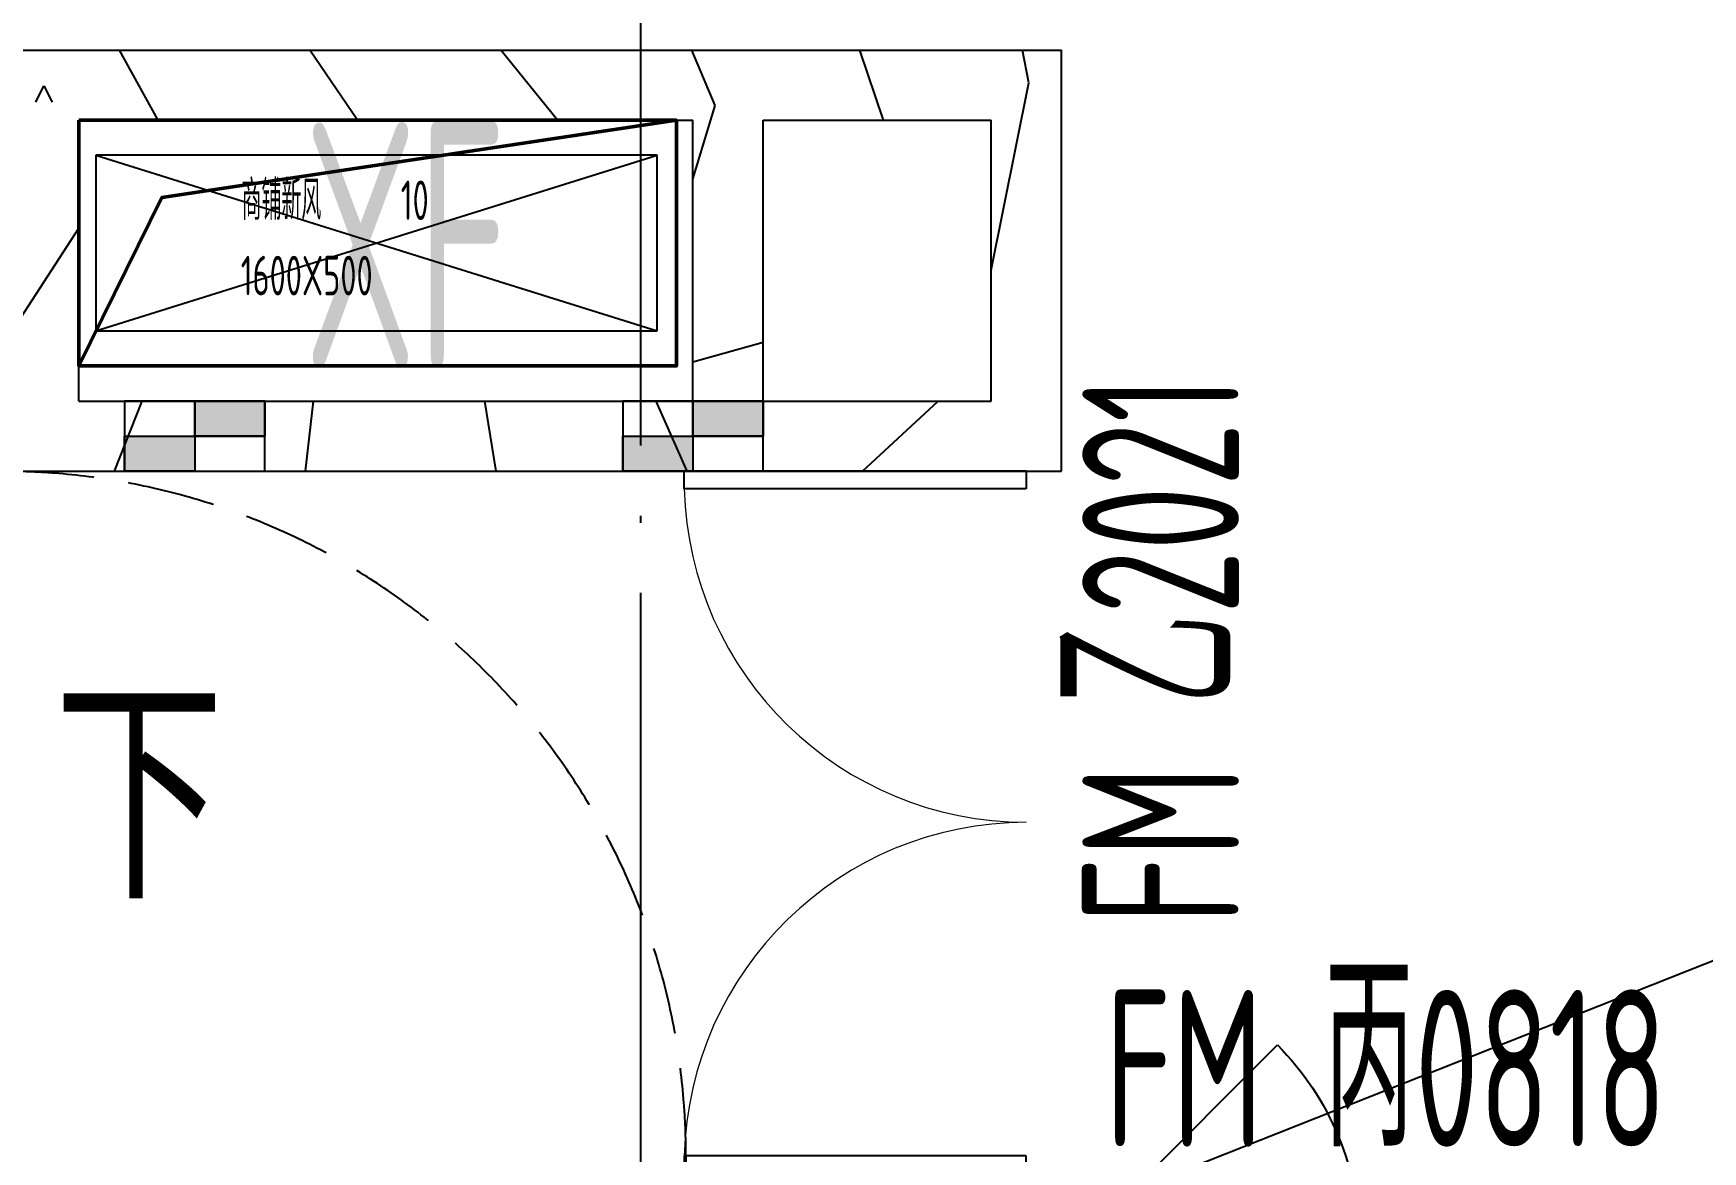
# Model space of a CAD drawing. Header units: inches. Extents: x 0 to 1813292486, y 0 to 3473589894.
# Drawn here: x 600546956 to 600551714, y 3473214980 to 3473218165 of the extents above; entities that cross this region are included whole.
import ezdxf

# ---------------------------------------------------------------- set-up
doc = ezdxf.new("R2010")
doc.units = ezdxf.units.IN
doc.header["$LTSCALE"] = 1000
doc.header["$MEASUREMENT"] = 0
doc.linetypes.add('AX-MALL-GIRD-200$0$DOTE', pattern=[2.4200000000000004, 2, -0.2, 0.02, -0.2])
doc.linetypes.add('AX-MALL-WALL-P02-QT$0$DASH', pattern=[0.35, 0.25, -0.1])
for name, color, linetype in [('A-Anno-Note', 241, 'Continuous'), ('AX-MALL-DIM-P02$0$A-Anno-Dims', 3, 'Continuous'), ('AX-MALL-DIM-P02$0$A-Detl-Thin', 131, 'Continuous'), ('AX-MALL-GIRD-200$0$A-Grid', 222, 'AX-MALL-GIRD-200$0$DOTE'), ('AX-MALL-P02-200$0$A-Anno-Note', 241, 'Continuous'), ('AX-MALL-WALL-P02$0$A-Anno-Note', 241, 'Continuous'), ('AX-MALL-WALL-P02-QT$0$A-Accs', 181, 'Continuous'), ('AX-MALL-WALL-P02-QT$0$A-Anno-Dims', 3, 'Continuous'), ('AX-MALL-WALL-P02-QT$0$A-Anno-Note', 241, 'Continuous'), ('AX-MALL-WALL-P02-QT$0$A-Detl-Patt', 8, 'Continuous'), ('AX-MALL-WALL-P02-QT$0$A-Detl-Thin', 131, 'Continuous'), ('AX-MALL-WALL-P02-QT$0$A-Strs', 151, 'Continuous'), ('AX-MALL-WALL-P02-QT$0$A-Wall', 2, 'Continuous'), ('AX-MALL-WALL-P02-QT$0$A-Wall-Patt', 13, 'Continuous'), ('AX-MALL-WALL-P02-QT$0$A-Wind', 4, 'Continuous'), ('AX-MALL-WORD-P02$0$A-Wind-Iden', 11, 'Continuous'), ('AX-MALL-ZTKD-P02$0$A-Anno-Note', 241, 'Continuous'), ('MX-MALL-P02-LG$0$M-AC-DUCT-FLG', 40, 'Continuous'), ('MX-MALL-P02-LG$0$M-AC-DUCT-PAD', 70, 'Continuous'), ('MX-MALL-P02-LG$0$M-VT-TEXT', 21, 'Continuous'), ('PX-MALL-P02-LG$0$P-Hydt-1', 14, 'PX-MALL-P02-LG$0$X1_LINE'), ('SX-MALL-LT-TZ-2F(T)$0$SX-S1-TZ-(2F~3F)$0$TZ', 255, 'Continuous'), ('SX-MALL-LT-TZ-2F(T)$0$SX-S1-TZ-（-2F~-1F）$0$S-PATT-SOLD', 251, 'Continuous'), ('SX-MALL-NTKD-L-2F$0$S-HOLE', 5, 'Continuous'), ('SX-MALL-TZ-2F~3F$0$S-DIMS', 81, 'Continuous')]:
    doc.layers.add(name, color=color, linetype=linetype)
doc.styles.add('AX-MALL-DIM-P02$0$_TCH_DIM_T3', font='gbenor.shx')
doc.styles.add('AX-MALL-WALL-P02-QT$0$_TCH_DIM', font='gbenor.shx')
doc.styles.add('AX-MALL-WALL-P02-QT$0$STANDARD', font='gbenor.shx', dxfattribs={"bigfont": 'gbcbig.shx'})
doc.styles.add('AX-MALL-WORD-P02$0$_TCH_WINDOW', font='gbenor.shx', dxfattribs={"bigfont": 'gbcbig.shx'})
doc.styles.add('MX-MALL-P02-LG$0$_THVAC_WIN', font='gbenor.shx', dxfattribs={"bigfont": 'gbcbig.shx'})
doc.styles.add('PX-MALL-P02-LG$0$Standard', font='gbenor.shx', dxfattribs={"bigfont": 'gbcbig.shx'})
doc.linetypes.add('PX-MALL-P02-LG$0$X1_LINE', pattern='A,2,-0.3,["X1",PX-MALL-P02-LG$0$Standard,S=0.15,R=0,X=-0.15,Y=-0.08],-0.2', length=2.5)
doc.dimstyles.new('AX-MALL-DIM-P02$0$_TCH_ARCH&&180', dxfattribs={"dimtxt": 535.5, "dimasz": 270, "dimexe": 450, "dimexo": 450, "dimgap": 137.25, "dimtad": 1, "dimdec": 0, "dimzin": 0, "dimdsep": 46, "dimtxsty": 'AX-MALL-DIM-P02$0$_TCH_DIM_T3', "dimblk": 'AX-MALL-DIM-P02$0$_ArchTick', "dimcen": 0.09, "dimclrt": 7, "dimazin": 2, "dimtfac": 1, "dimtdec": 0, "dimtix": 1, "dimtmove": 2, "dimatfit": 3, "dimfxl": 500, "dimtolj": 1, "dimtzin": 0, "dimarcsym": 0})
pattern_1 = [(45, (0, 359.0227), (-353.55353201463, 353.55353201463), [])]

# ---------------------------------------------------------------- blocks, each defined once
blk = doc.blocks.new('AX-MALL-WORD-P02')
at = {"layer": 'AX-MALL-WORD-P02$0$A-Wind-Iden', "style": 'AX-MALL-WORD-P02$0$_TCH_WINDOW', "width": 0.7}
for s, height, rotation, p in [('2021', 446.25, 69.56816112945486, (600357053.1323667, 3473086339.608759)), ('乙', 506.3829787234042, 69.56816112945486, (600356963.055274, 3473086097.81011)), ('FM', 446.25, 69.56816112945486, (600356744.9595256, 3473085512.364291)), ('FM', 446.25, 339.568161161045, (600356166.3650849, 3473085051.284638)), ('丙', 506.3829787234042, 339.568161161045, (600356751.810904, 3473084833.18889)), ('0818', 446.25, 339.568161161045, (600356993.6095527, 3473084743.111798))]:
    blk.add_text(s, height=height, rotation=rotation, dxfattribs=at).set_placement(p)
blk = doc.blocks.new('AX-MALL-GIRD-200')
at = {"layer": 'AX-MALL-GIRD-200$0$A-Grid'}
blk.add_line((600385888.4862964, 3473168630.679744), (600347158.9473472, 3473064666.952662), dxfattribs=at)
blk = doc.blocks.new('AX-MALL-WALL-P02-QT$0$tj')
at = {"layer": 'AX-MALL-WALL-P02-QT$0$A-Detl-Patt'}
h = blk.add_hatch(dxfattribs=at)
h.set_pattern_fill('STEEL', color=256, scale=100.0000000000001, angle=50.43183869082386)
h.set_pattern_definition([(75.00000000004839, (-14278.19445574284, 156289.8254051208), (-153.3407249234246, 41.08752340989569), []), (75.00000000004839, (-14317.88195610046, 156358.5661673546), (-153.3407249234246, 41.08752340989569), [])])
edge = h.paths.add_edge_path()
edge.add_line((88101.273016572, 47666.64152574539), (87883.93542659283, 47459.84604215622))
edge.add_line((87883.93542659283, 47459.84604215622), (91571.54751467705, 43584.64122533798))
edge.add_arc((262949.389629302, 558937.705083496), 543101.4133620498, 251.6057364187558, 260.0288666978238)
edge.add_arc((172180.8466627672, -2862.146247219684), 27099.9982179492, 64.7128659603706, 96.9316049602786, ccw=False)
edge.add_arc((262948.9730309481, 558936.3205539446), 543099.9677998082, 261.6155114784545, 271.7251478115656)
edge.add_line((279298.9759148359, 16082.51663446426), (279298.9759315252, 16382.65274763107))
edge.add_arc((262948.9742454757, 558936.3204835369), 542799.9676941936, 261.62020364125146, 271.7261014454634, ccw=False)
edge.add_arc((172180.8456921196, -2862.14609140989), 27400.00151046549, 64.80631838577902, 96.83815911678944)
edge.add_arc((262949.394896181, 558937.7037490648), 542801.4137571028, 251.6136389015772, 260.02417327084333, ccw=False)
edge.add_line((91737.26096642017, 43845.69257831573), (88101.273016572, 47666.64152574539))
blk = doc.blocks.new('MX-MALL-P02-LG')
at = {"layer": 'MX-MALL-P02-LG$0$M-AC-DUCT-FLG'}
for p, q in [((600354456.4844238, 3473088701.673542), (600355781.2790418, 3473087674.580936)), ((600354281.9380075, 3473088233.129468), (600355955.825458, 3473088143.12501))]:
    blk.add_line(p, q, dxfattribs=at)
at = {"layer": 'MX-MALL-P02-LG$0$M-AC-DUCT-PAD'}
for p, q in [((600354456.4844238, 3473088701.673542), (600354281.9380075, 3473088233.129468)), ((600355955.825458, 3473088143.12501), (600354456.4844238, 3473088701.673542)), ((600354281.9380075, 3473088233.129468), (600355781.2790418, 3473087674.580936)), ((600355781.2790418, 3473087674.580936), (600355955.825458, 3473088143.12501))]:
    blk.add_line(p, q, dxfattribs=at)
at = {"layer": 'MX-MALL-P02-LG$0$M-VT-TEXT', "style": 'MX-MALL-P02-LG$0$_THVAC_WIN', "width": 0.7}
for s, p in [('商铺新风', (600354781.3816905, 3473088383.890959, -15000)), ('10', (600355206.5113002, 3473088225.517704, -15000)), ('1600X500', (600354704.2244267, 3473088183.686669, -15000))]:
    blk.add_text(s, height=112.6582278481012, rotation=339.5681612591187, dxfattribs=at).set_placement(p)
blk = doc.blocks.new('SX-MALL-LT-TZ-2F(T)$0$SX-S1-TZ-（-2F~-1F）$0$55')
at = {"layer": 'SX-MALL-LT-TZ-2F(T)$0$SX-S1-TZ-（-2F~-1F）$0$S-PATT-SOLD'}
h = blk.add_hatch(color=251, dxfattribs=at)
h.dxf.hatch_style = 1
h.paths.add_polyline_path([(-77686.27864599228, -69171.32194757462), (-77486.27864456177, -69171.3219474554), (-77486.27864456177, -69271.32194751501), (-77686.27864551544, -69271.32194757462)])
h = blk.add_hatch(color=251, dxfattribs=at)
h.dxf.hatch_style = 1
h.paths.add_polyline_path([(-77886.27864646912, -69271.32194751501), (-77686.2786450386, -69271.32194751501), (-77686.27864456177, -69371.3219473958), (-77886.27864551544, -69371.3219473958)])
for p, q in [((-77686.2786450386, -69171.32194757462), (-77686.27864456177, -69371.3219474554)), ((-77886.27864551544, -69271.32194751501), (-77486.27864456177, -69271.32194751501))]:
    blk.add_line(p, q)
for points in [[(-77886.27864408493, -69371.32194751501), (-77486.27864408493, -69371.3219474554), (-77486.27864408493, -69171.3219474554), (-77886.27864456177, -69171.32194757462)], [(-77686.27864599228, -69171.32194757462), (-77486.27864456177, -69171.3219474554), (-77486.27864456177, -69271.32194751501), (-77686.27864551544, -69271.32194757462)], [(-77886.27864646912, -69271.32194751501), (-77686.2786450386, -69271.32194751501), (-77686.27864456177, -69371.3219473958), (-77886.27864551544, -69371.3219473958)]]:
    blk.add_lwpolyline(points, close=True)
blk = doc.blocks.new('SX-MALL-LT-TZ-2F(T)')
at = {"layer": 'SX-MALL-LT-TZ-2F(T)$0$SX-S1-TZ-(2F~3F)$0$TZ', "rotation": 339.5681613221936}
for p in [(600451422.1639699, 3473125647.317448), (600452753.065329, 3473125151.488017)]:
    blk.add_blockref('SX-MALL-LT-TZ-2F(T)$0$SX-S1-TZ-（-2F~-1F）$0$55', p, dxfattribs=at)
blk = doc.blocks.new('SX-MALL-TZ-2F~3F')
at = {"layer": 'SX-MALL-TZ-2F~3F$0$S-DIMS', "rotation": 1.387142046460944e-06}
blk.add_blockref('SX-MALL-LT-TZ-2F(T)', (84.08594870567322, -14.53440642356873), dxfattribs=at)
blk = doc.blocks.new('SX-MALL-NTKD-L-2F')
at = {"layer": 'SX-MALL-NTKD-L-2F$0$S-HOLE', "lineweight": 50, "elevation": 2999.999999999997}
blk.add_lwpolyline([(600354446.3321381, 3473088812.168905), (600356042.2106153, 3473088217.654994), (600355797.8456333, 3473087561.693291), (600354201.967156, 3473088156.207202)], close=True, dxfattribs=at)
blk.add_lwpolyline([(600356042.211381, 3473088217.657049), (600354590.5503592, 3473088523.356187), (600354201.966546, 3473088156.205564)], dxfattribs=at)
blk = doc.blocks.new('SX-MALL-NTKD-2F')
blk.add_blockref('SX-MALL-NTKD-L-2F', (0, 0))
blk = doc.blocks.new('AX-MALL-WALL-P02-QT$0$$DorLib2D$00000002')
for p, q in [((-0.5, -5.684341886080802e-17), (-0.5000000000000007, 0.4875)), ((-0.4750000000000007, 0.4875), (-0.5000000000000007, 0.4875)), ((-0.475, -2.842170943040401e-17), (-0.4750000000000007, 0.4875)), ((0.475, -2.842170943040401e-17), (0.4750000000000007, 0.4875)), ((0.4750000000000007, 0.4875), (0.5000000000000007, 0.4875)), ((0.5, -5.684341886080802e-17), (0.5000000000000007, 0.4875)), ((-0.5, -5.684341886080802e-17), (-0.475, -2.842170943040401e-17)), ((0.5, -5.684341886080802e-17), (0.475, -2.842170943040401e-17))]:
    blk.add_line(p, q)
at = {"lineweight": 13}
for centre, start, end in [((-0.4875, -4.263256414560601e-17), 0, 88.53071641864632), ((0.4875, -4.263256414560601e-17), 91.4692835813537, 180)]:
    blk.add_arc(centre, 0.4875, start, end, dxfattribs=at)
blk = doc.blocks.new('AX-MALL-WALL-P02-QT$0$$DorLib2D$00000114')
at = {"color": 0}
blk.add_line((0.4999999999999964, 3.552713678800501e-15), (-0.2071067811864751, 0.7071067811864857), dxfattribs=at)
blk.add_arc((0.5000000000013856, -1.154631945610163e-12), 1.000000000001696, 135, 180, dxfattribs=at)
blk = doc.blocks.new('AX-MALL-WALL-P02-QT')
at = {"layer": 'AX-MALL-WALL-P02-QT$0$A-Wall-Patt'}
h = blk.add_hatch(dxfattribs=at)
h.set_pattern_fill('普通砖', color=256, scale=200, style=0)
h.set_pattern_definition(pattern_1)
h.paths.add_polyline_path([(600352829.7007341, 3473089485.553896), (600352900.1366934, 3473089388.172071), (600354258.9145062, 3473088881.987464), (600354375.8961763, 3473088909.550724), (600354422.4418873, 3473089034.495811), (600352876.2464448, 3473089610.498983)])
h = blk.add_hatch(dxfattribs=at)
h.set_pattern_fill('普通砖', color=256, scale=200, style=0)
h.set_pattern_definition(pattern_1)
h.paths.add_polyline_path([(600354375.8961763, 3473088909.550724), (600354446.3321357, 3473088812.168898), (600356086.2363926, 3473088201.256443), (600356203.2180628, 3473088228.819703), (600356249.7637734, 3473088353.764789), (600354422.4418873, 3473089034.495811)])
h = blk.add_hatch(dxfattribs=at)
h.set_pattern_fill('普通砖', color=256, scale=200, style=0)
h.set_pattern_definition(pattern_1)
h.paths.add_polyline_path([(600354050.0762004, 3473088034.935121), (600354167.0578705, 3473088062.498381), (600354446.3321357, 3473088812.168898), (600354375.8961765, 3473088909.550725), (600354258.9145062, 3473088881.987464), (600353979.640241, 3473088132.316947)])
h = blk.add_hatch(dxfattribs=at)
h.set_pattern_fill('普通砖', color=256, scale=200, style=0)
h.set_pattern_definition(pattern_1)
h.paths.add_polyline_path([(600352503.8807579, 3473088610.938293), (600352457.3350471, 3473088485.993207), (600354003.5304894, 3473087909.990035), (600354050.0762004, 3473088034.935121), (600353979.640241, 3473088132.316947), (600352620.8624282, 3473088638.501553)])
h = blk.add_hatch(dxfattribs=at)
h.set_pattern_fill('普通砖', color=256, scale=200, style=0)
h.set_pattern_definition(pattern_1)
h.paths.add_polyline_path([(600356203.2180626, 3473088228.819704), (600356273.654022, 3473088131.437877), (600356882.7613189, 3473087904.527535), (600357139.9975145, 3473088022.126598), (600356249.7637734, 3473088353.764789)])
h = blk.add_hatch(dxfattribs=at)
h.set_pattern_fill('普通砖', color=256, scale=200, style=0)
h.set_pattern_definition(pattern_1)
h.paths.add_polyline_path([(600355877.3980867, 3473087354.204099), (600355994.3797568, 3473087381.767359), (600356273.654022, 3473088131.437877), (600356203.2180628, 3473088228.819703), (600356086.2363926, 3473088201.256443), (600355806.9621274, 3473087451.585926)])
h = blk.add_hatch(dxfattribs=at)
h.set_pattern_fill('普通砖', color=256, scale=200, style=0)
h.set_pattern_definition(pattern_1)
h.paths.add_polyline_path([(600354050.0762004, 3473088034.935121), (600354003.5304894, 3473087909.990035), (600355830.8523757, 3473087229.259013), (600355877.3980867, 3473087354.2041), (600355806.9621274, 3473087451.585926), (600354167.0578705, 3473088062.498381)])
h = blk.add_hatch(dxfattribs=at)
h.set_pattern_fill('普通砖', color=256, scale=200, style=0)
h.set_pattern_definition(pattern_1)
h.paths.add_polyline_path([(600356631.0503135, 3473087037.875348), (600356755.9953996, 3473086991.329637), (600357139.9975145, 3473088022.126598), (600356882.7613189, 3473087904.527535), (600356603.4870535, 3473087154.857018)])
h = blk.add_hatch(dxfattribs=at)
h.set_pattern_fill('普通砖', color=256, scale=200, style=0)
h.set_pattern_definition(pattern_1)
h.paths.add_polyline_path([(600355877.3980867, 3473087354.204099), (600355830.8523757, 3473087229.259013), (600356533.6684872, 3473086967.439389), (600356631.0503135, 3473087037.875348), (600356603.4870535, 3473087154.857018), (600355994.3797568, 3473087381.767359)])
h = blk.add_hatch(dxfattribs=at)
h.set_pattern_fill('普通砖', color=256, scale=200, style=0)
h.set_pattern_definition(pattern_1)
h.paths.add_polyline_path([(600356533.6684872, 3473086967.439389), (600356721.086117, 3473086897.620824), (600356755.9953996, 3473086991.329637), (600356631.0503135, 3473087037.875348)])
at = {"layer": 'AX-MALL-WALL-P02-QT$0$A-Strs', "linetype": 'AX-MALL-WALL-P02-QT$0$DASH'}
blk.add_lwpolyline([(600353891.0798972, 3473087951.881154, -0.4142135621634755), (600355037.6707553, 3473085443.828259), (600354967.8521883, 3473085256.410631, -0.4142135621629859), (600352459.7992971, 3473084109.819769, -0.4142135621629859)], format="xyb", dxfattribs=at)
at = {"layer": 'AX-MALL-WALL-P02-QT$0$A-Wall'}
for p, q in [((600352876.2464448, 3473089610.498983), (600354422.4418873, 3473089034.495811)), ((600354422.4418873, 3473089034.495811), (600356249.7637734, 3473088353.764789)), ((600354167.0578705, 3473088062.498381), (600354446.3321357, 3473088812.168898)), ((600354446.3321357, 3473088812.168898), (600356086.2363926, 3473088201.256443)), ((600352457.3350471, 3473088485.993207), (600354003.5304894, 3473087909.990035)), ((600356249.7637734, 3473088353.764789), (600357139.9975145, 3473088022.126598)), ((600355806.9621274, 3473087451.585926), (600356086.2363926, 3473088201.256443)), ((600355994.3797568, 3473087381.767359), (600356273.654022, 3473088131.437877)), ((600356273.654022, 3473088131.437877), (600356882.7613189, 3473087904.527535)), ((600354167.0578705, 3473088062.498381), (600355806.9621274, 3473087451.585926)), ((600356755.9953996, 3473086991.329637), (600357139.9975145, 3473088022.126598)), ((600354003.5304894, 3473087909.990035), (600355830.8523757, 3473087229.259013)), ((600356603.4870535, 3473087154.857018), (600356882.7613189, 3473087904.527535)), ((600355994.3797568, 3473087381.767359), (600356603.4870535, 3473087154.857018)), ((600355830.8523757, 3473087229.259013), (600356533.6684872, 3473086967.439389)), ((600356533.6684872, 3473086967.439389), (600356721.086117, 3473086897.620824)), ((600356721.086117, 3473086897.620824), (600356755.9953996, 3473086991.329637))]:
    blk.add_line(p, q, dxfattribs=at)
at = {"layer": 'AX-MALL-WALL-P02-QT$0$A-Anno-Dims'}
blk.add_blockref('SX-MALL-NTKD-2F', (0, 0), dxfattribs=at)
at = {"layer": 'AX-MALL-WALL-P02-QT$0$A-Detl-Patt'}
blk.add_blockref('SX-MALL-TZ-2F~3F', (0, 0), dxfattribs=at)
at = {"layer": 'AX-MALL-WALL-P02-QT$0$A-Detl-Thin'}
blk.add_blockref('MX-MALL-P02-LG', (0, 0), dxfattribs=at)
at = {"layer": 'AX-MALL-WALL-P02-QT$0$A-Detl-Thin', "rotation": 339.5681613091762}
blk.add_blockref('AX-MALL-WALL-P02-QT$0$tj', (600144118.6961328, 3473128496.287411), dxfattribs=at)
at = {"layer": 'AX-MALL-WALL-P02-QT$0$A-Wind'}
blk.add_blockref('AX-MALL-GIRD-200', (0, 0), dxfattribs=at)
at = {"layer": 'AX-MALL-WALL-P02-QT$0$A-Wind', "zscale": 200}
for name, p, xscale, yscale, rotation in [('AX-MALL-WALL-P02-QT$0$$DorLib2D$00000002', (600356278.2844707, 3473085995.44196), 2000, 2000, 69.56816130584797), ('AX-MALL-WALL-P02-QT$0$$DorLib2D$00000114', (600356374.7715527, 3473084678.935124), -800, 800, 339.5681613060914)]:
    blk.add_blockref(name, p, dxfattribs=dict(at, xscale=xscale, yscale=yscale, rotation=rotation))
at = {"layer": 'AX-MALL-WALL-P02-QT$0$A-Accs', "style": 'AX-MALL-WALL-P02-QT$0$STANDARD', "width": 0.6}
blk.add_text('XF', height=699.9999999999998, rotation=339.5681613092246, dxfattribs=at).set_placement((600354800.7362747, 3473087927.670788, 2999.999999999999))
at = {"layer": 'AX-MALL-WALL-P02-QT$0$A-Anno-Note', "style": 'AX-MALL-WALL-P02-QT$0$_TCH_DIM', "width": 0.7}
blk.add_text('下', height=506.3829787234042, rotation=339.5681613091762, dxfattribs=at).set_placement((600353626.1672857, 3473086810.647529))
blk = doc.blocks.new('AX-MALL-WALL-P02')
at = {"layer": 'AX-MALL-WALL-P02$0$A-Anno-Note'}
blk.add_blockref('AX-MALL-WORD-P02', (0, 0), dxfattribs=at)
blk.add_blockref('AX-MALL-WALL-P02-QT', (0, 0), dxfattribs=at)
blk = doc.blocks.new('PX-MALL-P02-LG')
at = {"layer": 'PX-MALL-P02-LG$0$P-Hydt-1'}
blk.add_line((600356192.8634417, 3473084906.771554), (600358782.8891083, 3473084960.220772), dxfattribs=at)
blk = doc.blocks.new('AX-MALL-ZTKD-P02')
at = {"layer": 'AX-MALL-ZTKD-P02$0$A-Anno-Note'}
blk.add_blockref('AX-MALL-GIRD-200', (0, 0), dxfattribs=at)
blk = doc.blocks.new('AX-MALL-DIM-P02$0$_ArchTick')
at = {"color": 0, "linetype": 'ByBlock', "const_width": 0.4}
blk.add_lwpolyline([(-0.5, -0.5), (0.5, 0.5)], dxfattribs=at)
blk = doc.blocks.new('*D681')
at = {"layer": 'AX-MALL-DIM-P02$0$A-Anno-Dims', "color": 0, "lineweight": -2, "transparency": 16777216}
for p, q in [((600352998.4289346, 3473089938.479831), (600353328.3025274, 3473090823.976768)), ((600353171.210753, 3473090402.287103), (600354717.4061948, 3473089826.28393)), ((600354544.6243767, 3473089362.476659), (600354874.4979693, 3473090247.973596))]:
    blk.add_line(p, q, dxfattribs=at)
at = {"layer": 'AX-MALL-DIM-P02$0$A-Anno-Dims', "color": 0, "lineweight": -2, "transparency": 16777216, "xscale": 270, "yscale": 270, "zscale": 270}
for p, rotation in [((600353171.210753, 3473090402.287103), 159.5681613041136), ((600354717.4061948, 3473089826.28393), 339.5681613041136)]:
    blk.add_blockref('AX-MALL-DIM-P02$0$_ArchTick', p, dxfattribs=dict(at, rotation=rotation))
at = {"layer": 'AX-MALL-DIM-P02$0$A-Anno-Dims', "color": 7, "transparency": 16777216, "insert": (600354085.6910708, 3473090493.806216), "char_height": 535.5, "attachment_point": 5, "rotation": 339.5681613041136, "style": 'AX-MALL-DIM-P02$0$_TCH_DIM_T3'}
blk.add_mtext('\\A1;1650', dxfattribs=at)
blk = doc.blocks.new('*D682')
at = {"layer": 'AX-MALL-DIM-P02$0$A-Anno-Dims', "color": 0, "lineweight": -2, "transparency": 16777216}
for p, q in [((600354544.6243768, 3473089362.476658), (600354874.4979694, 3473090247.973596)), ((600354717.4061952, 3473089826.28393), (600356544.7280815, 3473089145.552908)), ((600356371.9462631, 3473088681.745636), (600356701.8198557, 3473089567.242574))]:
    blk.add_line(p, q, dxfattribs=at)
at = {"layer": 'AX-MALL-DIM-P02$0$A-Anno-Dims', "color": 0, "lineweight": -2, "transparency": 16777216, "xscale": 270, "yscale": 270, "zscale": 270}
for p, rotation in [((600354717.4061952, 3473089826.28393), 159.5681613086419), ((600356544.7280815, 3473089145.552908), 339.5681613086419)]:
    blk.add_blockref('AX-MALL-DIM-P02$0$_ArchTick', p, dxfattribs=dict(at, rotation=rotation))
at = {"layer": 'AX-MALL-DIM-P02$0$A-Anno-Dims', "color": 7, "transparency": 16777216, "insert": (600355772.449735, 3473089865.439118), "char_height": 535.5, "attachment_point": 5, "rotation": 339.56816130864195, "style": 'AX-MALL-DIM-P02$0$_TCH_DIM_T3'}
blk.add_mtext('\\A1;1950', dxfattribs=at)
blk = doc.blocks.new('AX-MALL-DIM-P02')
at = {"layer": 'AX-MALL-DIM-P02$0$A-Detl-Thin'}
blk.add_blockref('AX-MALL-ZTKD-P02', (-2.384185791015625e-06, 9.5367431640625e-07), dxfattribs=at)
at = {"layer": 'AX-MALL-DIM-P02$0$A-Anno-Dims'}
for p1, p2, distance, picture, middle in [((600352841.3371602, 3473089516.790164), (600354387.5326023, 3473088940.786992), 944.9451908941201, '*D681', (600354085.6910708, 3473090493.806216)), ((600354387.5326024, 3473088940.786992), (600356214.8544888, 3473088260.05597), 944.9451909357352, '*D682', (600355772.449735, 3473089865.439118))]:
    dim = blk.add_aligned_dim(p1=p1, p2=p2, distance=distance, dimstyle='AX-MALL-DIM-P02$0$_TCH_ARCH&&180', dxfattribs=at)
    dim.commit()
    dim.dimension.update_dxf_attribs({"geometry": picture, "text_midpoint": middle})
blk = doc.blocks.new('AX-MALL-P02-200')
at = {"layer": 'AX-MALL-P02-200$0$A-Anno-Note'}
blk.add_blockref('AX-MALL-WALL-P02', (0, 0), dxfattribs=at)
for name in ['AX-MALL-DIM-P02', 'PX-MALL-P02-LG']:
    blk.add_blockref(name, (0, 0), dxfattribs=at)

msp = doc.modelspace()

# ---------------------------------------------------------------- block references
at = {"layer": 'A-Anno-Note', "rotation": 20.43183869077545}
msp.add_blockref('AX-MALL-P02-200', (1250392458.527329, 9048125.682563305), dxfattribs=at)

doc.saveas('drawing.dxf')
